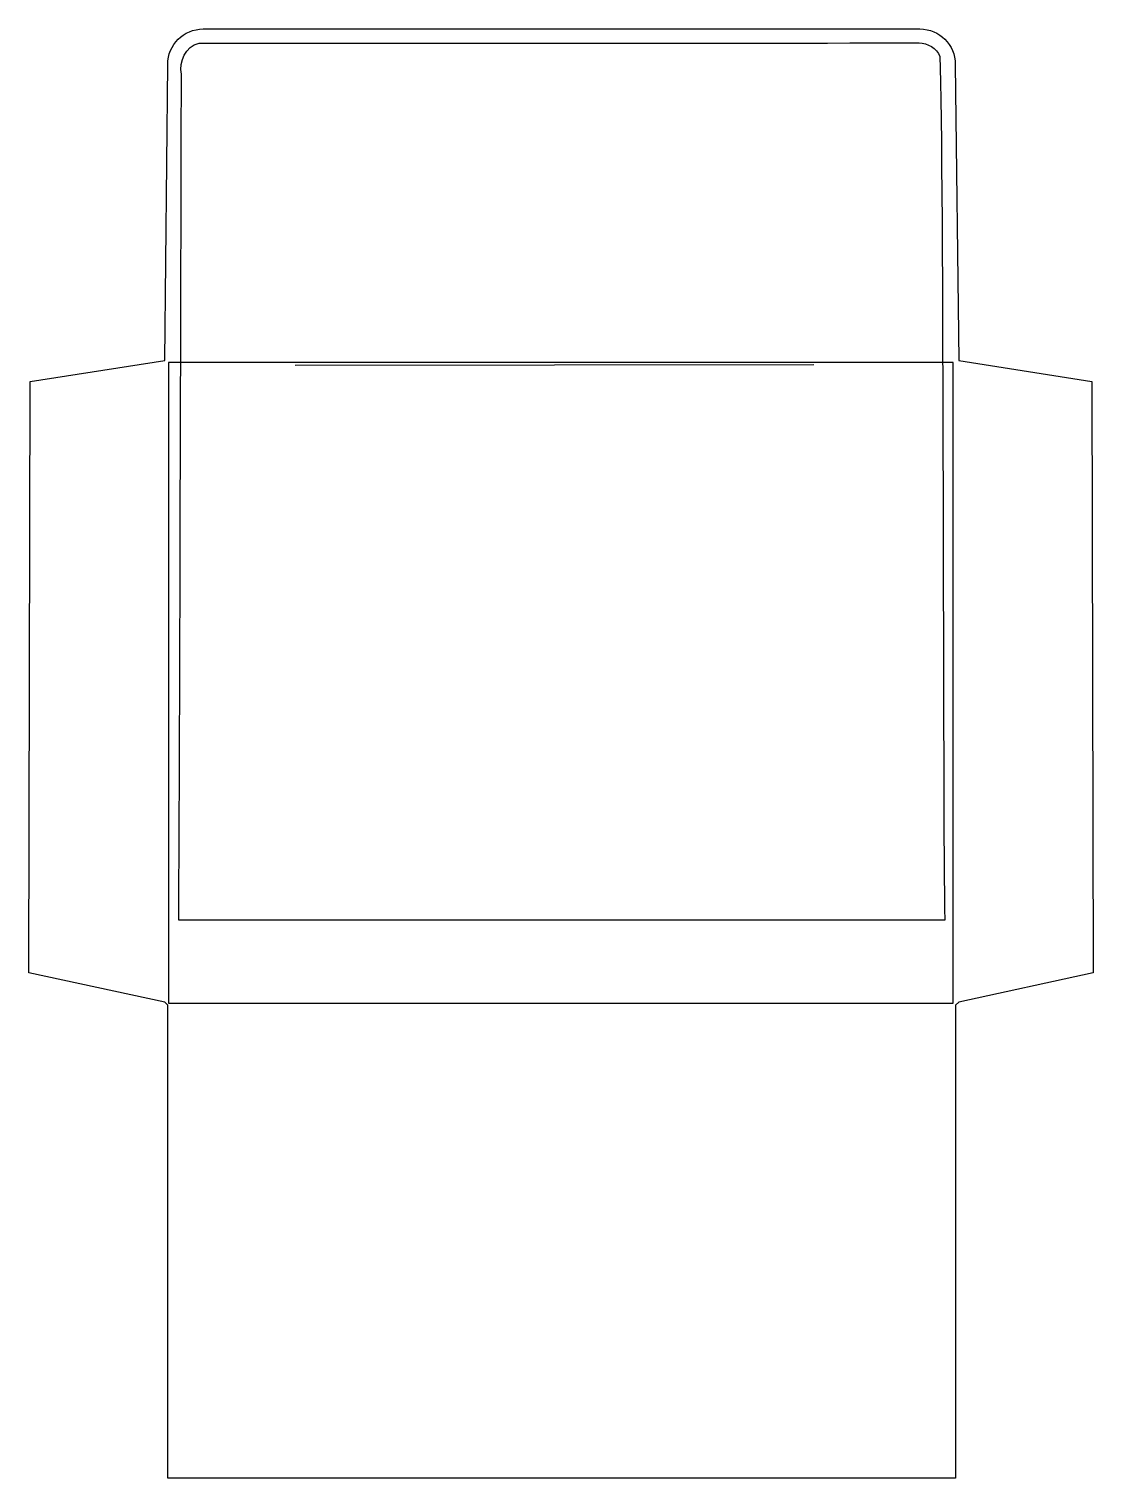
# Model space of a CAD drawing. Header units: centimetres. Extents: x -10 to 10, y -13.6 to 13.6.
import ezdxf
from ezdxf.lldxf.tags import DXFTag

# ---------------------------------------------------------------- set-up
doc = ezdxf.new("R2010")
doc.units = ezdxf.units.CM
doc.header["$MEASUREMENT"] = 0
doc.layers.add('Layer 1', color=7, linetype='Continuous')
tags = doc.linetypes.add('New Line1', pattern=[0.2, 0.1, -0.1]).pattern_tags.tags
tags[6:7] = [DXFTag(74, 4), DXFTag(75, 0), DXFTag(340, '0'), DXFTag(46, 1.0), DXFTag(50, 0.0), DXFTag(44, 0.0), DXFTag(45, 0.0)]
tags[4:5] = [DXFTag(74, 4), DXFTag(75, 0), DXFTag(340, '0'), DXFTag(46, 1.0), DXFTag(50, 0.0), DXFTag(44, 0.0), DXFTag(45, 0.0)]
tags = doc.linetypes.add('New Line2', pattern=[0.2, 0.1, -0.1]).pattern_tags.tags
tags[6:7] = [DXFTag(74, 4), DXFTag(75, 0), DXFTag(340, '0'), DXFTag(46, 1.0), DXFTag(50, 0.0), DXFTag(44, 0.0), DXFTag(45, 0.0)]
tags[4:5] = [DXFTag(74, 4), DXFTag(75, 0), DXFTag(340, '0'), DXFTag(46, 1.0), DXFTag(50, 0.0), DXFTag(44, 0.0), DXFTag(45, 0.0)]

msp = doc.modelspace()

# ---------------------------------------------------------------- linework, layer by layer
at = {"layer": 'Layer 1', "linetype": 'New Line1', "lineweight": 25}
msp.add_lwpolyline([(-7.35598, -4.68043), (7.35168, -4.68043), (7.35168, 7.33275), (-7.35598, 7.33275), (-7.35598, -4.68043)], close=True, dxfattribs=at)
at = {"layer": 'Layer 1', "color": 54, "lineweight": 25}
msp.add_open_spline([(-6.70801, 13.58387), (-7.076, 13.58387), (-7.37195, 13.28792), (-7.37195, 12.91993), (-7.37195, 12.91993), (-7.37195, 12.91993), (-7.42735, 7.36865), (-7.42735, 7.36865), (-7.42735, 7.36865), (-7.42735, 7.36865), (-9.95329, 6.97673), (-9.95329, 6.97673), (-9.95329, 6.97673), (-9.95329, 6.97673), (-9.97313, -4.11014), (-9.97313, -4.11014), (-9.97313, -4.11014), (-9.97313, -4.11014), (-7.42734, -4.66328), (-7.42734, -4.66328), (-7.42734, -4.66328), (-7.42734, -4.66328), (-7.36781, -4.71868), (-7.36781, -4.71868), (-7.36781, -4.71868), (-7.36781, -4.71868), (-7.36781, -13.58388), (-7.36781, -13.58388), (-7.36781, -13.58388), (-7.36781, -13.58388), (7.39594, -13.58388), (7.39594, -13.58388), (7.39594, -13.58388), (7.39594, -13.58388), (7.39594, -4.71868), (7.39594, -4.71868), (7.39594, -4.71868), (7.39594, -4.71868), (7.45547, -4.66246), (7.45547, -4.66246), (7.45547, -4.66246), (7.45547, -4.66246), (9.97315, -4.11014), (9.97315, -4.11014), (9.97315, -4.11014), (9.97315, -4.11014), (9.95412, 6.97673), (9.95412, 6.97673), (9.95412, 6.97673), (9.95412, 6.97673), (7.45546, 7.36782), (7.45546, 7.36782), (7.45546, 7.36782), (7.45546, 7.36782), (7.3918, 12.91993), (7.3918, 12.91993), (7.3918, 12.91993), (7.3918, 13.28792), (7.09503, 13.58387), (6.72703, 13.58387), (6.72703, 13.58387), (6.72703, 13.58387), (-6.70801, 13.58387), (-6.70801, 13.58387)], degree=3, knots=[0, 0, 0, 0, 0.05882353, 0.05882353, 0.05882353, 0.05882353, 0.11764706, 0.11764706, 0.11764706, 0.11764706, 0.17647059, 0.17647059, 0.17647059, 0.17647059, 0.23529412, 0.23529412, 0.23529412, 0.23529412, 0.29411765, 0.29411765, 0.29411765, 0.29411765, 0.35294118, 0.35294118, 0.35294118, 0.35294118, 0.41176471, 0.41176471, 0.41176471, 0.41176471, 0.47058824, 0.47058824, 0.47058824, 0.47058824, 0.52941176, 0.52941176, 0.52941176, 0.52941176, 0.58823529, 0.58823529, 0.58823529, 0.58823529, 0.64705882, 0.64705882, 0.64705882, 0.64705882, 0.70588235, 0.70588235, 0.70588235, 0.70588235, 0.76470588, 0.76470588, 0.76470588, 0.76470588, 0.82352941, 0.82352941, 0.82352941, 0.82352941, 0.88235294, 0.88235294, 0.88235294, 0.88235294, 1, 1, 1, 1], dxfattribs=at)
at = {"layer": 'Layer 1', "color": 61, "lineweight": 25}
msp.add_open_spline([(6.71215, 13.32508), (6.70123, 13.3252), (6.68998, 13.32505), (6.67908, 13.32425), (6.67908, 13.32425), (2.19139, 13.31116), (-2.29865, 13.32659), (-6.7849, 13.31598), (-6.7849, 13.31598), (-7.03782, 13.25965), (-7.16189, 12.97586), (-7.11646, 12.73555), (-7.11646, 12.73555), (-7.11757, 10.87068), (-7.15077, -1.2598), (-7.1669, -3.12457), (-7.1669, -3.12457), (-7.1669, -3.12457), (7.19501, -3.1254), (7.19501, -3.1254), (7.19501, -3.1254), (7.15276, -1.15046), (7.1792, 11.09281), (7.10241, 13.06627), (7.10241, 13.06627), (7.03857, 13.22075), (6.87602, 13.32328), (6.71215, 13.32507), (6.71215, 13.32507), (6.71215, 13.32507), (6.71215, 13.32508), (6.71215, 13.32508)], degree=3, knots=[0, 0, 0, 0, 0.11111111, 0.11111111, 0.11111111, 0.11111111, 0.22222222, 0.22222222, 0.22222222, 0.22222222, 0.33333333, 0.33333333, 0.33333333, 0.33333333, 0.44444444, 0.44444444, 0.44444444, 0.44444444, 0.55555556, 0.55555556, 0.55555556, 0.55555556, 0.66666667, 0.66666667, 0.66666667, 0.66666667, 0.77777778, 0.77777778, 0.77777778, 0.77777778, 1, 1, 1, 1], dxfattribs=at)
at = {"layer": 'Layer 1', "linetype": 'New Line2', "lineweight": 25}
msp.add_open_spline([(-4.98238, 7.28236), (-4.98238, 7.28236), (4.73775, 7.29343), (4.73775, 7.29343)], degree=3, dxfattribs=at)

doc.saveas('drawing.dxf')
